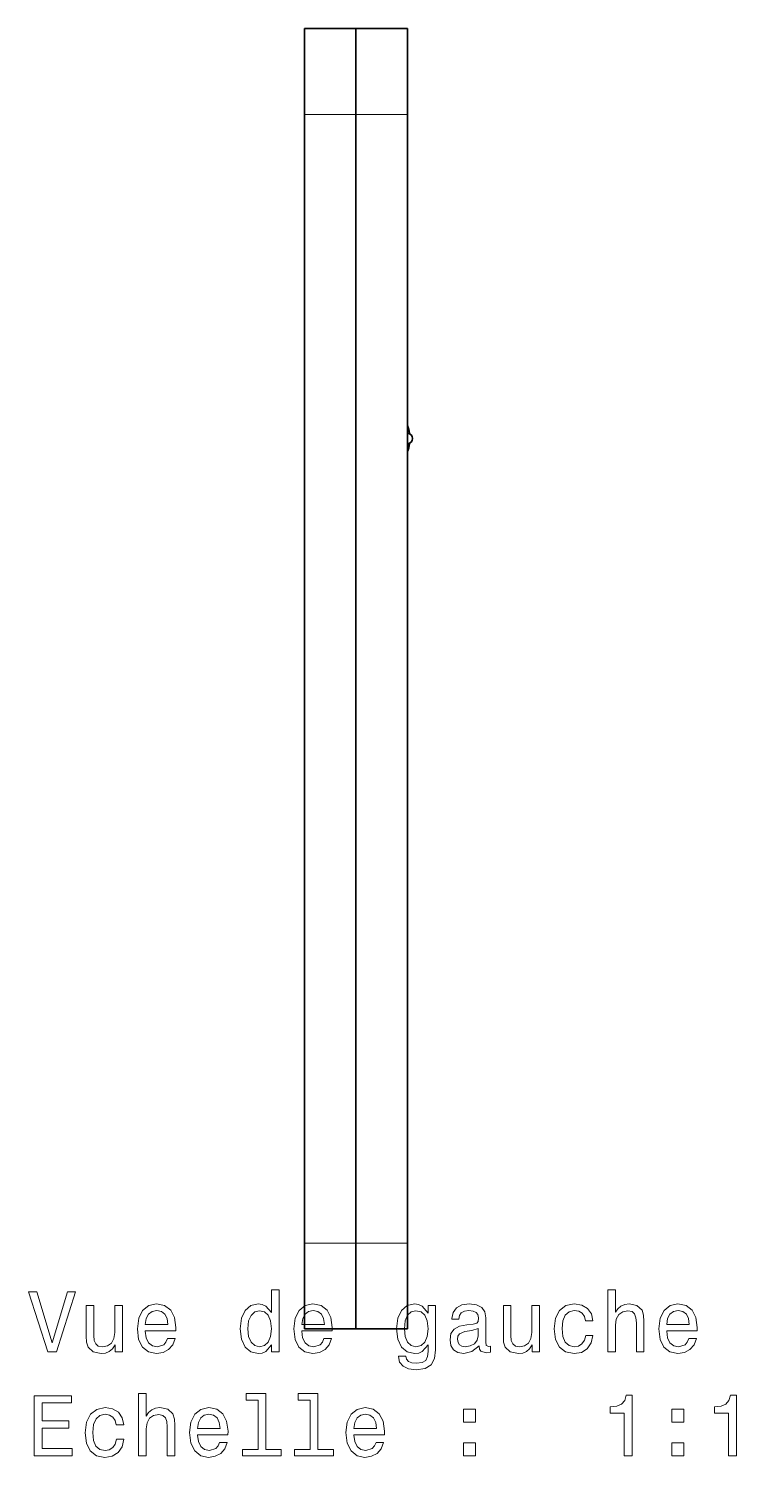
# Model space of a CAD drawing. Extents: x 490 to 886, y 288 to 581.
# Drawn here: x 699.2 to 740.4, y 375.1 to 458.4 of the extents above; entities that cross this region are included whole.
import ezdxf

# ---------------------------------------------------------------- set-up
doc = ezdxf.new("R2010")
doc.units = 0

msp = doc.modelspace()

# ---------------------------------------------------------------- linework, layer by layer
at = {"color": 7, "lineweight": 35, "ltscale": 0.075}
for p, q in [((718.229, 458.381), (715.229, 458.381)), ((718.229, 458.381), (721.229, 458.381)), ((718.229, 382.621), (715.229, 382.621)), ((718.229, 382.621), (721.229, 382.621))]:
    msp.add_line(p, q, dxfattribs=at)
at = {"color": 7, "lineweight": 35, "ltscale": 0.125}
for p, q in [((715.229, 458.381), (715.229, 453.381)), ((718.229, 458.381), (718.229, 453.381)), ((718.229, 458.381), (718.229, 453.381)), ((721.229, 458.381), (721.229, 453.381)), ((715.229, 387.621), (715.229, 382.621)), ((718.229, 387.621), (718.229, 382.621)), ((718.229, 387.621), (718.229, 382.621)), ((721.229, 387.621), (721.229, 382.621))]:
    msp.add_line(p, q, dxfattribs=at)
at = {"color": 7, "lineweight": 13, "ltscale": 0.075}
for p, q in [((718.229, 453.381), (715.229, 453.381)), ((718.229, 453.381), (721.229, 453.381)), ((718.229, 387.621), (715.229, 387.621)), ((718.229, 387.621), (721.229, 387.621))]:
    msp.add_line(p, q, dxfattribs=at)
at = {"color": 7, "lineweight": 35}
for p, q in [((715.229, 387.621), (715.229, 453.381)), ((718.229, 387.621), (718.229, 453.381)), ((718.229, 387.621), (718.229, 453.381)), ((721.229, 387.621), (721.229, 453.381))]:
    msp.add_line(p, q, dxfattribs=at)
at = {"color": 7, "lineweight": 35, "ltscale": 0.002319}
for p, q in [((715.229, 436.97), (715.229, 437.062)), ((715.229, 432.275), (715.229, 432.367))]:
    msp.add_line(p, q, dxfattribs=at)
at = {"color": 7, "lineweight": 35, "ltscale": 0.012818}
for p, q in [((715.229, 436.457), (715.229, 436.97)), ((715.229, 431.762), (715.229, 432.275))]:
    msp.add_line(p, q, dxfattribs=at)
at = {"color": 7, "lineweight": 35, "ltscale": 0.006558}
for p, q in [((715.229, 436.194), (715.229, 436.457)), ((715.229, 431.499), (715.229, 431.762))]:
    msp.add_line(p, q, dxfattribs=at)
at = {"color": 7, "lineweight": 35, "ltscale": 0.002747}
for p, q in [((715.229, 436.085), (715.229, 436.194)), ((715.229, 431.39), (715.229, 431.499))]:
    msp.add_line(p, q, dxfattribs=at)
at = {"color": 7, "lineweight": 35, "ltscale": 0.015452}
msp.add_line((715.229, 434.095), (715.229, 434.713), dxfattribs=at)
at = {"color": 7, "lineweight": 35, "ltscale": 0.015132}
msp.add_line((715.229, 433.489), (715.229, 434.095), dxfattribs=at)
at = {"color": 7, "lineweight": 13, "ltscale": 0.000242213}
msp.add_line((721.347, 434.181), (721.355, 434.186), dxfattribs=at)
at = {"color": 7, "lineweight": 35, "ltscale": 0.000816345}
msp.add_line((715.229, 428.651), (715.229, 428.618), dxfattribs=at)
at = {"color": 7, "lineweight": 35, "ltscale": 0.037955}
msp.add_line((715.229, 428.618), (715.229, 427.1), dxfattribs=at)
at = {"color": 7, "lineweight": 35, "ltscale": 0.008008}
msp.add_line((715.229, 428.6), (715.229, 428.28), dxfattribs=at)
at = {"color": 7, "lineweight": 35, "ltscale": 0.021282}
msp.add_line((715.229, 428.557), (715.229, 427.706), dxfattribs=at)
at = {"color": 7, "lineweight": 35, "ltscale": 0.036822}
msp.add_line((715.229, 428.28), (715.229, 426.807), dxfattribs=at)
at = {"color": 7, "lineweight": 35, "ltscale": 0.000321198}
msp.add_line((715.229, 428.226), (715.229, 428.213), dxfattribs=at)
at = {"color": 7, "lineweight": 35, "ltscale": 0.009293}
msp.add_line((715.229, 428.213), (715.229, 427.841), dxfattribs=at)
at = {"color": 7, "lineweight": 35, "ltscale": 0.002602}
msp.add_line((715.229, 427.841), (715.229, 427.737), dxfattribs=at)
at = {"color": 7, "lineweight": 35, "ltscale": 0.0324}
msp.add_line((715.229, 427.736), (715.229, 426.44), dxfattribs=at)
at = {"color": 7, "lineweight": 35, "ltscale": 0.000966644}
msp.add_line((715.229, 427.706), (715.229, 427.667), dxfattribs=at)
at = {"color": 7, "lineweight": 35, "ltscale": 0.002186}
msp.add_line((715.229, 427.667), (715.229, 427.58), dxfattribs=at)
at = {"color": 7, "lineweight": 35, "ltscale": 0.009499}
msp.add_line((715.229, 427.58), (715.229, 427.2), dxfattribs=at)
at = {"color": 7, "lineweight": 35, "ltscale": 0.001073}
msp.add_line((715.229, 427.2), (715.229, 427.157), dxfattribs=at)
at = {"color": 7, "lineweight": 35, "ltscale": 0.054772}
msp.add_line((715.229, 427.157), (715.229, 424.966), dxfattribs=at)
at = {"color": 7, "lineweight": 35, "ltscale": 0.002985}
msp.add_line((715.229, 427.099), (715.229, 426.98), dxfattribs=at)
at = {"color": 7, "lineweight": 35, "ltscale": 0.010938}
msp.add_line((715.229, 426.98), (715.229, 426.542), dxfattribs=at)
at = {"color": 7, "lineweight": 35, "ltscale": 0.009162}
msp.add_line((715.229, 426.807), (715.229, 426.441), dxfattribs=at)
at = {"color": 7, "lineweight": 35, "ltscale": 0.000141907}
msp.add_line((715.229, 426.542), (715.229, 426.537), dxfattribs=at)
at = {"color": 7, "lineweight": 35, "ltscale": 0.031155}
msp.add_line((715.229, 426.537), (715.229, 425.29), dxfattribs=at)
at = {"color": 7, "lineweight": 35, "ltscale": 0.001649}
msp.add_line((715.229, 426.44), (715.229, 426.374), dxfattribs=at)
at = {"color": 7, "lineweight": 35, "ltscale": 0.00112}
msp.add_line((715.229, 426.374), (715.229, 426.33), dxfattribs=at)
at = {"color": 7, "lineweight": 35, "ltscale": 0.010818}
for p, q in [((715.229, 426.33), (715.229, 425.897)), ((715.229, 413.98), (715.229, 413.547))]:
    msp.add_line(p, q, dxfattribs=at)
at = {"color": 7, "lineweight": 35, "ltscale": 0.013324}
msp.add_line((715.229, 425.897), (715.229, 425.364), dxfattribs=at)
at = {"color": 7, "lineweight": 35, "ltscale": 0.000241089}
msp.add_line((715.229, 425.364), (715.229, 425.354), dxfattribs=at)
at = {"color": 7, "lineweight": 35, "ltscale": 0.015006}
msp.add_line((715.229, 425.355), (715.229, 424.754), dxfattribs=at)
at = {"color": 7, "lineweight": 35, "ltscale": 0.020543}
msp.add_line((715.229, 425.355), (715.229, 424.533), dxfattribs=at)
at = {"color": 7, "lineweight": 35, "ltscale": 0.000320435}
msp.add_line((715.229, 425.29), (715.229, 425.278), dxfattribs=at)
at = {"color": 7, "lineweight": 35, "ltscale": 0.006877}
msp.add_line((715.229, 425.278), (715.229, 425.002), dxfattribs=at)
at = {"color": 7, "lineweight": 35, "ltscale": 7.78198e-05}
msp.add_line((715.229, 424.966), (715.229, 424.963), dxfattribs=at)
at = {"color": 7, "lineweight": 35, "ltscale": 0.004436}
msp.add_line((715.229, 424.963), (715.229, 424.786), dxfattribs=at)
at = {"color": 7, "lineweight": 35, "ltscale": 0.005722}
msp.add_line((715.229, 424.754), (715.229, 424.525), dxfattribs=at)
at = {"color": 7, "lineweight": 35, "ltscale": 0.015954}
msp.add_line((715.229, 424.613), (715.229, 423.975), dxfattribs=at)
at = {"color": 7, "lineweight": 35, "ltscale": 0.001369}
msp.add_line((715.229, 424.525), (715.229, 424.471), dxfattribs=at)
at = {"color": 7, "lineweight": 35, "ltscale": 0.004852}
msp.add_line((715.229, 424.47), (715.229, 424.276), dxfattribs=at)
at = {"color": 7, "lineweight": 35, "ltscale": 0.003088}
msp.add_line((715.229, 424.277), (715.229, 424.154), dxfattribs=at)
at = {"color": 7, "lineweight": 35, "ltscale": 0.004465}
msp.add_line((715.229, 424.154), (715.229, 423.976), dxfattribs=at)
at = {"color": 7, "lineweight": 35, "ltscale": 0.015421}
msp.add_line((715.229, 423.975), (715.229, 423.358), dxfattribs=at)
at = {"color": 7, "lineweight": 35, "ltscale": 0.002247}
msp.add_line((715.229, 423.745), (715.229, 423.655), dxfattribs=at)
at = {"color": 7, "lineweight": 35, "ltscale": 0.009509}
msp.add_line((715.229, 423.655), (715.229, 423.275), dxfattribs=at)
at = {"color": 7, "lineweight": 35, "ltscale": 0.007303}
msp.add_line((715.229, 423.505), (715.229, 423.213), dxfattribs=at)
at = {"color": 7, "lineweight": 35, "ltscale": 0.000550842}
msp.add_line((715.229, 423.275), (715.229, 423.253), dxfattribs=at)
at = {"color": 7, "lineweight": 35, "ltscale": 0.00481}
msp.add_line((715.229, 423.253), (715.229, 423.06), dxfattribs=at)
at = {"color": 7, "lineweight": 35, "ltscale": 0.005701}
msp.add_line((715.229, 423.213), (715.229, 422.985), dxfattribs=at)
at = {"color": 7, "lineweight": 35, "ltscale": 0.005235}
msp.add_line((715.229, 423.072), (715.229, 422.862), dxfattribs=at)
at = {"color": 7, "lineweight": 35, "ltscale": 0.000305176}
msp.add_line((715.229, 423.06), (715.229, 423.048), dxfattribs=at)
at = {"color": 7, "lineweight": 35, "ltscale": 0.000717163}
msp.add_line((715.229, 422.985), (715.229, 422.956), dxfattribs=at)
at = {"color": 7, "lineweight": 35, "ltscale": 0.011287}
msp.add_line((715.229, 422.956), (715.229, 422.505), dxfattribs=at)
at = {"color": 7, "lineweight": 35, "ltscale": 0.010873}
msp.add_line((715.229, 422.862), (715.229, 422.427), dxfattribs=at)
at = {"color": 7, "lineweight": 35, "ltscale": 0.009325}
msp.add_line((715.229, 422.671), (715.229, 422.298), dxfattribs=at)
at = {"color": 7, "lineweight": 35, "ltscale": 0.008445}
msp.add_line((715.229, 422.427), (715.229, 422.089), dxfattribs=at)
at = {"color": 7, "lineweight": 35, "ltscale": 0.010004}
msp.add_line((715.229, 422.385), (715.229, 421.984), dxfattribs=at)
at = {"color": 7, "lineweight": 35, "ltscale": 0.007168}
msp.add_line((715.229, 422.298), (715.229, 422.011), dxfattribs=at)
at = {"color": 7, "lineweight": 35, "ltscale": 0.001447}
msp.add_line((715.229, 422.089), (715.229, 422.032), dxfattribs=at)
at = {"color": 7, "lineweight": 35, "ltscale": 0.00025177}
msp.add_line((715.229, 422.012), (715.229, 422.002), dxfattribs=at)
at = {"color": 7, "lineweight": 35, "ltscale": 0.006447}
msp.add_line((715.229, 422.002), (715.229, 421.744), dxfattribs=at)
at = {"color": 7, "lineweight": 35, "ltscale": 0.008026}
msp.add_line((715.229, 421.984), (715.229, 421.663), dxfattribs=at)
at = {"color": 7, "lineweight": 35, "ltscale": 0.008878}
msp.add_line((715.229, 421.974), (715.229, 421.618), dxfattribs=at)
at = {"color": 7, "lineweight": 35, "ltscale": 0.000592041}
msp.add_line((715.229, 421.762), (715.229, 421.739), dxfattribs=at)
at = {"color": 7, "lineweight": 35, "ltscale": 0.007404}
msp.add_line((715.229, 421.744), (715.229, 421.448), dxfattribs=at)
at = {"color": 7, "lineweight": 35, "ltscale": 0.01746}
msp.add_line((715.229, 421.741), (715.229, 421.043), dxfattribs=at)
at = {"color": 7, "lineweight": 35, "ltscale": 0.005753}
msp.add_line((715.229, 421.663), (715.229, 421.433), dxfattribs=at)
at = {"color": 7, "lineweight": 35, "ltscale": 0.008018}
msp.add_line((715.229, 421.618), (715.229, 421.298), dxfattribs=at)
at = {"color": 7, "lineweight": 35, "ltscale": 0.006825}
msp.add_line((715.229, 421.433), (715.229, 421.16), dxfattribs=at)
at = {"color": 7, "lineweight": 35, "ltscale": 0.00543}
msp.add_line((715.229, 421.298), (715.229, 421.081), dxfattribs=at)
at = {"color": 7, "lineweight": 35, "ltscale": 0.00751}
msp.add_line((715.229, 421.16), (715.229, 420.86), dxfattribs=at)
at = {"color": 7, "lineweight": 35, "ltscale": 0.005965}
msp.add_line((715.229, 421.081), (715.229, 420.842), dxfattribs=at)
at = {"color": 7, "lineweight": 35, "ltscale": 0.007347}
msp.add_line((715.229, 421.043), (715.229, 420.749), dxfattribs=at)
at = {"color": 7, "lineweight": 35, "ltscale": 0.003967}
msp.add_line((715.229, 420.947), (715.229, 420.788), dxfattribs=at)
at = {"color": 7, "lineweight": 35, "ltscale": 0.020375}
msp.add_line((715.229, 420.842), (715.229, 420.027), dxfattribs=at)
at = {"color": 7, "lineweight": 35, "ltscale": 0.012687}
msp.add_line((715.229, 420.749), (715.229, 420.241), dxfattribs=at)
at = {"color": 7, "lineweight": 35, "ltscale": 0.002467}
msp.add_line((715.229, 420.707), (715.229, 420.609), dxfattribs=at)
at = {"color": 7, "lineweight": 35, "ltscale": 0.007114}
msp.add_line((715.229, 420.609), (715.229, 420.324), dxfattribs=at)
at = {"color": 7, "lineweight": 35, "ltscale": 0.005552}
msp.add_line((715.229, 420.324), (715.229, 420.102), dxfattribs=at)
at = {"color": 7, "lineweight": 35, "ltscale": 0.001163}
msp.add_line((715.229, 420.241), (715.229, 420.195), dxfattribs=at)
at = {"color": 7, "lineweight": 35, "ltscale": 0.011644}
msp.add_line((715.229, 420.195), (715.229, 419.729), dxfattribs=at)
at = {"color": 7, "lineweight": 35, "ltscale": 0.016975}
msp.add_line((715.229, 420.102), (715.229, 419.423), dxfattribs=at)
at = {"color": 7, "lineweight": 35, "ltscale": 0.009879}
msp.add_line((715.229, 419.729), (715.229, 419.334), dxfattribs=at)
at = {"color": 7, "lineweight": 35, "ltscale": 0.003368}
msp.add_line((715.229, 419.713), (715.229, 419.578), dxfattribs=at)
at = {"color": 7, "lineweight": 35, "ltscale": 0.006829}
msp.add_line((715.229, 419.578), (715.229, 419.305), dxfattribs=at)
at = {"color": 7, "lineweight": 35, "ltscale": 0.000766754}
msp.add_line((715.229, 419.423), (715.229, 419.393), dxfattribs=at)
at = {"color": 7, "lineweight": 35, "ltscale": 0.007932}
msp.add_line((715.229, 419.393), (715.229, 419.075), dxfattribs=at)
at = {"color": 7, "lineweight": 35, "ltscale": 0.000298309}
msp.add_line((715.229, 419.334), (715.229, 419.322), dxfattribs=at)
at = {"color": 7, "lineweight": 35, "ltscale": 0.005738}
msp.add_line((715.229, 419.305), (715.229, 419.076), dxfattribs=at)
at = {"color": 7, "lineweight": 35, "ltscale": 0.018315}
msp.add_line((715.229, 419.076), (715.229, 418.343), dxfattribs=at)
at = {"color": 7, "lineweight": 35, "ltscale": 0.008871}
msp.add_line((715.229, 419.075), (715.229, 418.72), dxfattribs=at)
at = {"color": 7, "lineweight": 35, "ltscale": 0.003976}
msp.add_line((715.229, 418.947), (715.229, 418.788), dxfattribs=at)
at = {"color": 7, "lineweight": 35, "ltscale": 0.013169}
msp.add_line((715.229, 418.788), (715.229, 418.261), dxfattribs=at)
at = {"color": 7, "lineweight": 35, "ltscale": 0.004534}
msp.add_line((715.229, 418.343), (715.229, 418.162), dxfattribs=at)
at = {"color": 7, "lineweight": 35, "ltscale": 0.016855}
msp.add_line((715.229, 418.261), (715.229, 417.587), dxfattribs=at)
at = {"color": 7, "lineweight": 35, "ltscale": 0.003895}
msp.add_line((715.229, 418.162), (715.229, 418.006), dxfattribs=at)
at = {"color": 7, "lineweight": 35, "ltscale": 0.00633}
msp.add_line((715.229, 417.999), (715.229, 417.746), dxfattribs=at)
at = {"color": 7, "lineweight": 35, "ltscale": 0.003628}
msp.add_line((715.229, 417.746), (715.229, 417.601), dxfattribs=at)
at = {"color": 7, "lineweight": 35, "ltscale": 0.010377}
msp.add_line((715.229, 417.601), (715.229, 417.186), dxfattribs=at)
at = {"color": 7, "lineweight": 35, "ltscale": 0.004015}
msp.add_line((715.229, 417.587), (715.229, 417.426), dxfattribs=at)
at = {"color": 7, "lineweight": 35, "ltscale": 0.006647}
msp.add_line((715.229, 417.552), (715.229, 417.286), dxfattribs=at)
at = {"color": 7, "lineweight": 35, "ltscale": 0.003426}
msp.add_line((715.229, 417.286), (715.229, 417.149), dxfattribs=at)
at = {"color": 7, "lineweight": 35, "ltscale": 0.013382}
msp.add_line((715.229, 417.226), (715.229, 416.69), dxfattribs=at)
at = {"color": 7, "lineweight": 35, "ltscale": 0.008952}
msp.add_line((715.229, 417.155), (715.229, 416.797), dxfattribs=at)
at = {"color": 7, "lineweight": 35, "ltscale": 0.006153}
msp.add_line((715.229, 416.797), (715.229, 416.551), dxfattribs=at)
at = {"color": 7, "lineweight": 35, "ltscale": 0.001585}
msp.add_line((715.229, 416.69), (715.229, 416.627), dxfattribs=at)
at = {"color": 7, "lineweight": 35, "ltscale": 0.000926208}
msp.add_line((715.229, 416.627), (715.229, 416.59), dxfattribs=at)
at = {"color": 7, "lineweight": 35, "ltscale": 0.031544}
msp.add_line((715.229, 416.59), (715.229, 415.328), dxfattribs=at)
at = {"color": 7, "lineweight": 35, "ltscale": 0.01048}
msp.add_line((715.229, 416.551), (715.229, 416.132), dxfattribs=at)
at = {"color": 7, "lineweight": 35, "ltscale": 0.016661}
msp.add_line((715.229, 416.494), (715.229, 415.828), dxfattribs=at)
at = {"color": 7, "lineweight": 35, "ltscale": 0.010883}
msp.add_line((715.229, 416.409), (715.229, 415.973), dxfattribs=at)
at = {"color": 7, "lineweight": 35, "ltscale": 0.021165}
msp.add_line((715.229, 416.409), (715.229, 415.562), dxfattribs=at)
at = {"color": 7, "lineweight": 35, "ltscale": 0.025329}
msp.add_line((715.229, 416.05), (715.229, 415.037), dxfattribs=at)
at = {"color": 7, "lineweight": 35, "ltscale": 0.000908661}
msp.add_line((715.229, 415.828), (715.229, 415.792), dxfattribs=at)
at = {"color": 7, "lineweight": 35, "ltscale": 0.022536}
msp.add_line((715.229, 415.792), (715.229, 414.89), dxfattribs=at)
at = {"color": 7, "lineweight": 35, "ltscale": 0.0093}
msp.add_line((715.229, 415.652), (715.229, 415.28), dxfattribs=at)
at = {"color": 7, "lineweight": 35, "ltscale": 0.000585937}
msp.add_line((715.229, 415.562), (715.229, 415.539), dxfattribs=at)
at = {"color": 7, "lineweight": 35, "ltscale": 0.012539}
msp.add_line((715.229, 415.539), (715.229, 415.037), dxfattribs=at)
at = {"color": 7, "lineweight": 35, "ltscale": 0.018461}
msp.add_line((715.229, 415.328), (715.229, 414.59), dxfattribs=at)
at = {"color": 7, "lineweight": 35, "ltscale": 0.002222}
msp.add_line((715.229, 415.28), (715.229, 415.191), dxfattribs=at)
at = {"color": 7, "lineweight": 35, "ltscale": 0.00079422}
msp.add_line((715.229, 415.191), (715.229, 415.16), dxfattribs=at)
at = {"color": 7, "lineweight": 35, "ltscale": 0.01296}
msp.add_line((715.229, 415.16), (715.229, 414.641), dxfattribs=at)
at = {"color": 7, "lineweight": 35, "ltscale": 0.005627}
msp.add_line((715.229, 415.036), (715.229, 414.811), dxfattribs=at)
at = {"color": 7, "lineweight": 35, "ltscale": 0.007507}
msp.add_line((715.229, 414.89), (715.229, 414.59), dxfattribs=at)
at = {"color": 7, "lineweight": 35, "ltscale": 0.003806}
msp.add_line((715.229, 414.811), (715.229, 414.659), dxfattribs=at)
at = {"color": 7, "lineweight": 35, "ltscale": 0.000986481}
msp.add_line((715.229, 414.659), (715.229, 414.62), dxfattribs=at)
at = {"color": 7, "lineweight": 35, "ltscale": 0.001296}
msp.add_line((715.229, 414.641), (715.229, 414.589), dxfattribs=at)
at = {"color": 7, "lineweight": 35, "ltscale": 0.000759888}
msp.add_line((715.229, 414.62), (715.229, 414.589), dxfattribs=at)
at = {"color": 7, "lineweight": 35, "ltscale": 0.010194}
msp.add_line((715.229, 414.589), (715.229, 414.182), dxfattribs=at)
at = {"color": 7, "lineweight": 35, "ltscale": 0.002426}
msp.add_line((715.229, 414.585), (715.229, 414.488), dxfattribs=at)
at = {"color": 7, "lineweight": 35, "ltscale": 0.010448}
msp.add_line((715.229, 414.488), (715.229, 414.07), dxfattribs=at)
at = {"color": 7, "lineweight": 35, "ltscale": 0.009995}
msp.add_line((715.229, 414.38), (715.229, 413.98), dxfattribs=at)
at = {"color": 7, "lineweight": 35, "ltscale": 0.002583}
msp.add_line((715.229, 414.182), (715.229, 414.078), dxfattribs=at)
at = {"color": 7, "lineweight": 35, "ltscale": 0.01302}
msp.add_line((715.229, 414.133), (715.229, 413.612), dxfattribs=at)
at = {"color": 7, "lineweight": 35, "ltscale": 0.017359}
msp.add_line((715.229, 414.078), (715.229, 413.384), dxfattribs=at)
at = {"color": 7, "lineweight": 35, "ltscale": 0.003298}
msp.add_line((715.229, 414.07), (715.229, 413.938), dxfattribs=at)
at = {"color": 7, "lineweight": 35, "ltscale": 0.008492}
msp.add_line((715.229, 413.938), (715.229, 413.598), dxfattribs=at)
at = {"color": 7, "lineweight": 35, "ltscale": 0.012798}
msp.add_line((715.229, 413.612), (715.229, 413.101), dxfattribs=at)
at = {"color": 7, "lineweight": 35, "ltscale": 0.003893}
msp.add_line((715.229, 413.598), (715.229, 413.442), dxfattribs=at)
at = {"color": 7, "lineweight": 35, "ltscale": 0.009164}
msp.add_line((715.229, 413.547), (715.229, 413.18), dxfattribs=at)
at = {"color": 7, "lineweight": 35, "ltscale": 0.001544}
msp.add_line((715.229, 413.443), (715.229, 413.381), dxfattribs=at)
at = {"color": 7, "lineweight": 35, "ltscale": 0.001408}
msp.add_line((715.229, 413.384), (715.229, 413.328), dxfattribs=at)
at = {"color": 7, "lineweight": 35, "ltscale": 0.007002}
msp.add_line((715.229, 413.381), (715.229, 413.101), dxfattribs=at)
at = {"color": 7, "lineweight": 35, "ltscale": 0.001637}
msp.add_line((715.229, 413.328), (715.229, 413.262), dxfattribs=at)
at = {"color": 7, "lineweight": 35, "ltscale": 0.000447845}
msp.add_line((715.229, 413.262), (715.229, 413.244), dxfattribs=at)
at = {"color": 7, "lineweight": 35, "ltscale": 0.00466}
msp.add_line((715.229, 413.18), (715.229, 412.994), dxfattribs=at)
at = {"color": 7, "lineweight": 35, "ltscale": 0.011182}
msp.add_line((715.229, 413.101), (715.229, 412.654), dxfattribs=at)
at = {"color": 7, "lineweight": 35, "ltscale": 0.004507}
msp.add_line((715.229, 413.101), (715.229, 412.92), dxfattribs=at)
at = {"color": 7, "lineweight": 35, "ltscale": 0.000231934}
for p, q in [((715.229, 412.994), (715.229, 412.985)), ((715.229, 412.654), (715.229, 412.644))]:
    msp.add_line(p, q, dxfattribs=at)
at = {"color": 7, "lineweight": 35, "ltscale": 0.006165}
msp.add_line((715.229, 412.92), (715.229, 412.674), dxfattribs=at)
at = {"color": 7, "lineweight": 35, "ltscale": 9.30786e-05}
msp.add_line((715.229, 412.674), (715.229, 412.67), dxfattribs=at)
at = {"color": 7, "lineweight": 35, "ltscale": 0.007407}
msp.add_line((715.229, 412.645), (715.229, 412.349), dxfattribs=at)
at = {"color": 7, "lineweight": 35, "ltscale": 0.002238}
msp.add_line((715.229, 412.644), (715.229, 412.555), dxfattribs=at)
at = {"color": 7, "lineweight": 35, "ltscale": 0.004177}
msp.add_line((715.229, 412.555), (715.229, 412.388), dxfattribs=at)
at = {"color": 7, "lineweight": 35, "ltscale": 0.000258636}
msp.add_line((715.229, 412.388), (715.229, 412.377), dxfattribs=at)
at = {"color": 7, "lineweight": 35, "ltscale": 0.001102}
msp.add_line((715.229, 412.377), (715.229, 412.333), dxfattribs=at)
at = {"color": 7, "lineweight": 35, "ltscale": 0.018416}
msp.add_line((715.229, 409.3), (715.229, 410.037), dxfattribs=at)
at = {"color": 7, "lineweight": 35, "ltscale": 0.018418}
msp.add_line((715.229, 408.564), (715.229, 409.3), dxfattribs=at)
at = {"color": 7, "lineweight": 13}
for points in [[(701.424, 384.784), (700.547, 381.804), (699.644, 384.784), (699.165, 384.784), (700.295, 381.279), (700.799, 381.279), (701.904, 384.784)], [(713.311, 381.698), (713.311, 381.279), (713.755, 381.279), (713.755, 384.9), (713.316, 384.9), (713.316, 383.574), (712.979, 383.957), (712.772, 384.048), (712.535, 384.083), (712.106, 383.983), (711.773, 383.7), (711.556, 383.246), (711.481, 382.636), (711.556, 382.026), (711.773, 381.567), (712.106, 381.279), (712.535, 381.184), (712.772, 381.219), (712.984, 381.31)], [(732.899, 381.279), (733.343, 381.279), (733.343, 382.843), (733.388, 383.201), (733.535, 383.463), (733.762, 383.624), (734.064, 383.685), (734.306, 383.635), (734.458, 383.498), (734.533, 383.271), (734.558, 382.969), (734.558, 381.279), (735.002, 381.279), (735.002, 383.06), (734.982, 383.418), (734.891, 383.715), (734.594, 383.988), (734.13, 384.083), (733.878, 384.048), (733.661, 383.952), (733.479, 383.801), (733.343, 383.594), (733.343, 384.9), (732.899, 384.9)], [(704.627, 383.988), (704.183, 383.988), (704.183, 382.424), (704.133, 382.061), (703.986, 381.799), (703.759, 381.637), (703.462, 381.587), (703.225, 381.627), (703.074, 381.748), (702.988, 381.955), (702.968, 382.248), (702.968, 383.988), (702.524, 383.988), (702.524, 382.207), (702.539, 381.849), (702.635, 381.552), (702.927, 381.279), (703.396, 381.184), (703.648, 381.219), (703.865, 381.31), (704.052, 381.466), (704.203, 381.693), (704.203, 381.279), (704.627, 381.279)], [(705.963, 382.505), (707.739, 382.505), (707.744, 382.712), (707.663, 383.292), (707.441, 383.725), (707.088, 383.988), (706.619, 384.083), (706.16, 383.983), (705.807, 383.7), (705.58, 383.241), (705.499, 382.636), (705.575, 382.016), (705.802, 381.562), (706.15, 381.279), (706.604, 381.184), (706.997, 381.249), (707.32, 381.421), (707.557, 381.693), (707.693, 382.056), (707.254, 382.056), (707.164, 381.854), (707.033, 381.703), (706.659, 381.582), (706.372, 381.637), (706.155, 381.814), (706.014, 382.101), (705.963, 382.49)], [(715.071, 382.505), (716.847, 382.505), (716.852, 382.712), (716.771, 383.292), (716.549, 383.725), (716.196, 383.988), (715.727, 384.083), (715.268, 383.983), (714.915, 383.7), (714.688, 383.241), (714.607, 382.636), (714.683, 382.016), (714.91, 381.562), (715.258, 381.279), (715.712, 381.184), (716.105, 381.249), (716.428, 381.421), (716.665, 381.693), (716.801, 382.056), (716.362, 382.056), (716.272, 381.854), (716.141, 381.703), (715.767, 381.582), (715.48, 381.637), (715.263, 381.814), (715.122, 382.101), (715.071, 382.49)], [(722.863, 381.4), (722.863, 383.988), (722.44, 383.988), (722.44, 383.549), (722.092, 383.947), (721.88, 384.048), (721.643, 384.083), (721.214, 383.983), (720.881, 383.7), (720.664, 383.246), (720.589, 382.636), (720.664, 382.021), (720.881, 381.567), (721.214, 381.279), (721.643, 381.184), (721.885, 381.219), (722.087, 381.31), (722.44, 381.693), (722.44, 381.31), (722.399, 381.007), (722.288, 380.79), (722.076, 380.664), (721.759, 380.619), (721.481, 380.649), (721.285, 380.725), (721.169, 380.856), (721.133, 381.032), (720.705, 381.032), (720.705, 381.012), (720.77, 380.689), (720.972, 380.447), (721.295, 380.291), (721.734, 380.235), (722.258, 380.311), (722.606, 380.523), (722.803, 380.891)], [(725.4, 381.632), (725.4, 381.617), (725.425, 381.446), (725.501, 381.325), (725.819, 381.229), (726.066, 381.269), (726.066, 381.612), (725.96, 381.597), (725.819, 381.663), (725.793, 381.864), (725.793, 383.266), (725.733, 383.624), (725.556, 383.877), (725.249, 384.028), (724.815, 384.083), (724.391, 384.023), (724.079, 383.851), (723.882, 383.584), (723.816, 383.231), (723.816, 383.201), (724.215, 383.201), (724.25, 383.413), (724.361, 383.564), (724.543, 383.655), (724.8, 383.69), (725.047, 383.665), (725.223, 383.589), (725.329, 383.458), (725.365, 383.277), (725.344, 383.065), (725.264, 382.959), (725.062, 382.908), (724.684, 382.868), (724.25, 382.777), (723.943, 382.616), (723.761, 382.364), (723.705, 381.99), (723.756, 381.658), (723.912, 381.411), (724.164, 381.254), (724.512, 381.199), (724.981, 381.305)], [(728.915, 383.988), (728.471, 383.988), (728.471, 382.424), (728.421, 382.061), (728.275, 381.799), (728.048, 381.637), (727.75, 381.587), (727.513, 381.627), (727.362, 381.748), (727.276, 381.955), (727.256, 382.248), (727.256, 383.988), (726.812, 383.988), (726.812, 382.207), (726.827, 381.849), (726.923, 381.552), (727.216, 381.279), (727.685, 381.184), (727.937, 381.219), (728.154, 381.31), (728.34, 381.466), (728.491, 381.693), (728.491, 381.279), (728.915, 381.279)], [(731.588, 383.09), (732.027, 383.09), (731.936, 383.493), (731.719, 383.811), (731.381, 384.008), (730.943, 384.083), (730.458, 383.983), (730.09, 383.7), (729.858, 383.241), (729.777, 382.626), (729.853, 382.016), (730.08, 381.562), (730.438, 381.279), (730.927, 381.184), (731.361, 381.259), (731.699, 381.471), (731.931, 381.804), (732.032, 382.248), (731.608, 382.248), (731.533, 381.965), (731.391, 381.753), (731.19, 381.622), (730.943, 381.582), (730.635, 381.648), (730.413, 381.849), (730.277, 382.177), (730.231, 382.641), (730.277, 383.095), (730.418, 383.423), (730.645, 383.624), (730.943, 383.695), (731.205, 383.65), (731.401, 383.534), (731.533, 383.342)], [(736.324, 382.505), (738.099, 382.505), (738.104, 382.712), (738.023, 383.292), (737.801, 383.725), (737.448, 383.988), (736.979, 384.083), (736.52, 383.983), (736.167, 383.7), (735.94, 383.241), (735.86, 382.636), (735.935, 382.016), (736.162, 381.562), (736.51, 381.279), (736.964, 381.184), (737.357, 381.249), (737.68, 381.421), (737.917, 381.693), (738.053, 382.056), (737.615, 382.056), (737.524, 381.854), (737.393, 381.703), (737.02, 381.582), (736.732, 381.637), (736.515, 381.814), (736.374, 382.101), (736.324, 382.49)], [(705.963, 382.878), (706.019, 383.226), (706.155, 383.483), (706.362, 383.64), (706.634, 383.695), (706.901, 383.64), (707.108, 383.483), (707.234, 383.226), (707.28, 382.878)], [(712.61, 383.685), (712.903, 383.614), (713.125, 383.418), (713.256, 383.09), (713.306, 382.636), (713.256, 382.177), (713.125, 381.849), (712.903, 381.648), (712.61, 381.582), (712.333, 381.648), (712.121, 381.849), (711.98, 382.182), (711.935, 382.636), (711.98, 383.085), (712.121, 383.413), (712.333, 383.614)], [(715.071, 382.878), (715.127, 383.226), (715.263, 383.483), (715.47, 383.64), (715.742, 383.695), (716.009, 383.64), (716.216, 383.483), (716.342, 383.226), (716.388, 382.878)], [(721.048, 382.636), (721.093, 383.085), (721.229, 383.418), (721.441, 383.614), (721.723, 383.685), (722.021, 383.614), (722.243, 383.418), (722.379, 383.085), (722.43, 382.636), (722.379, 382.177), (722.243, 381.849), (722.021, 381.648), (721.723, 381.582), (721.441, 381.648), (721.229, 381.849), (721.093, 382.182)], [(736.324, 382.878), (736.379, 383.226), (736.515, 383.483), (736.722, 383.64), (736.994, 383.695), (737.262, 383.64), (737.468, 383.483), (737.594, 383.226), (737.64, 382.878)], [(725.35, 382.228), (725.289, 381.965), (725.128, 381.764), (724.886, 381.632), (724.588, 381.587), (724.396, 381.612), (724.26, 381.693), (724.174, 381.834), (724.149, 382.031), (724.169, 382.207), (724.25, 382.333), (724.573, 382.475), (724.981, 382.535), (725.35, 382.656)], [(705.575, 375.233), (706.019, 375.233), (706.019, 376.796), (706.064, 377.154), (706.211, 377.416), (706.437, 377.578), (706.74, 377.638), (706.982, 377.588), (707.133, 377.452), (707.209, 377.225), (707.234, 376.922), (707.234, 375.233), (707.678, 375.233), (707.678, 377.013), (707.658, 377.371), (707.567, 377.668), (707.27, 377.941), (706.806, 378.037), (706.553, 378.001), (706.337, 377.905), (706.155, 377.754), (706.019, 377.547), (706.019, 378.854), (705.575, 378.854)], [(712.53, 378.48), (712.53, 375.606), (711.617, 375.606), (711.617, 375.233), (713.881, 375.233), (713.881, 375.606), (712.973, 375.606), (712.973, 378.854), (711.834, 378.854), (711.834, 378.48)], [(715.566, 378.48), (715.566, 375.606), (714.653, 375.606), (714.653, 375.233), (716.917, 375.233), (716.917, 375.606), (716.009, 375.606), (716.009, 378.854), (714.87, 378.854), (714.87, 378.48)], [(699.488, 375.233), (701.707, 375.233), (701.707, 375.656), (699.952, 375.656), (699.952, 376.841), (701.515, 376.841), (701.515, 377.26), (699.952, 377.26), (699.952, 378.309), (701.667, 378.309), (701.667, 378.733), (699.488, 378.733)], [(704.264, 377.043), (704.703, 377.043), (704.612, 377.447), (704.395, 377.764), (704.057, 377.961), (703.618, 378.037), (703.134, 377.936), (702.766, 377.653), (702.534, 377.194), (702.453, 376.579), (702.529, 375.969), (702.756, 375.515), (703.114, 375.233), (703.603, 375.137), (704.037, 375.212), (704.375, 375.424), (704.607, 375.757), (704.708, 376.201), (704.284, 376.201), (704.208, 375.918), (704.067, 375.707), (703.865, 375.575), (703.618, 375.535), (703.311, 375.601), (703.089, 375.802), (702.953, 376.13), (702.907, 376.594), (702.953, 377.048), (703.094, 377.376), (703.321, 377.578), (703.618, 377.648), (703.88, 377.603), (704.077, 377.487), (704.208, 377.295)], [(708.999, 376.458), (710.775, 376.458), (710.78, 376.665), (710.699, 377.245), (710.477, 377.678), (710.124, 377.941), (709.655, 378.037), (709.196, 377.936), (708.843, 377.653), (708.616, 377.194), (708.535, 376.589), (708.611, 375.969), (708.838, 375.515), (709.186, 375.233), (709.64, 375.137), (710.033, 375.202), (710.356, 375.374), (710.593, 375.646), (710.729, 376.009), (710.29, 376.009), (710.2, 375.807), (710.069, 375.656), (709.695, 375.535), (709.408, 375.591), (709.191, 375.767), (709.05, 376.055), (708.999, 376.443)], [(718.107, 376.458), (719.883, 376.458), (719.888, 376.665), (719.807, 377.245), (719.585, 377.678), (719.232, 377.941), (718.763, 378.037), (718.304, 377.936), (717.951, 377.653), (717.724, 377.194), (717.643, 376.589), (717.719, 375.969), (717.946, 375.515), (718.294, 375.233), (718.748, 375.137), (719.141, 375.202), (719.464, 375.374), (719.701, 375.646), (719.837, 376.009), (719.398, 376.009), (719.308, 375.807), (719.177, 375.656), (718.803, 375.535), (718.516, 375.591), (718.299, 375.767), (718.158, 376.055), (718.107, 376.443)], [(724.487, 377.189), (725.183, 377.189), (725.183, 377.941), (724.487, 377.941)], [(733.852, 375.233), (734.311, 375.233), (734.311, 378.758), (733.968, 378.758), (733.878, 378.45), (733.696, 378.243), (733.419, 378.122), (733.035, 378.082), (733.035, 377.724), (733.852, 377.724)], [(736.631, 377.189), (737.327, 377.189), (737.327, 377.941), (736.631, 377.941)], [(739.924, 375.233), (740.383, 375.233), (740.383, 378.758), (740.04, 378.758), (739.95, 378.45), (739.768, 378.243), (739.491, 378.122), (739.107, 378.082), (739.107, 377.724), (739.924, 377.724)], [(708.999, 376.831), (709.055, 377.179), (709.191, 377.436), (709.398, 377.593), (709.67, 377.648), (709.937, 377.593), (710.144, 377.436), (710.27, 377.179), (710.316, 376.831)], [(718.107, 376.831), (718.163, 377.179), (718.299, 377.436), (718.506, 377.593), (718.778, 377.648), (719.046, 377.593), (719.252, 377.436), (719.378, 377.179), (719.424, 376.831)], [(724.487, 375.233), (725.183, 375.233), (725.183, 375.984), (724.487, 375.984)], [(736.631, 375.233), (737.327, 375.233), (737.327, 375.984), (736.631, 375.984)]]:
    msp.add_lwpolyline(points, close=True, dxfattribs=at)
at = {"color": 7, "lineweight": 35}
for centre, radius, start, end in [((719.379, 434.494), 2, 8.84398, 22.3309), ((721.229, 434.494), 0.3, 270, 89.99692), ((721.434, 434.814), 0.08, 188.84396, 237.30377), ((719.379, 434.494), 2, 337.66936, 351.15602), ((721.434, 434.174), 0.08, 122.69623, 171.15604)]:
    msp.add_arc(centre, radius, start, end, dxfattribs=at)
at = {"color": 7, "lineweight": 13}
for start, end in [(57.30338, 78.79541), (281.22477, 301.18145)]:
    msp.add_arc((721.158, 434.494), 0.365, start, end, dxfattribs=at)

doc.saveas('drawing.dxf')
